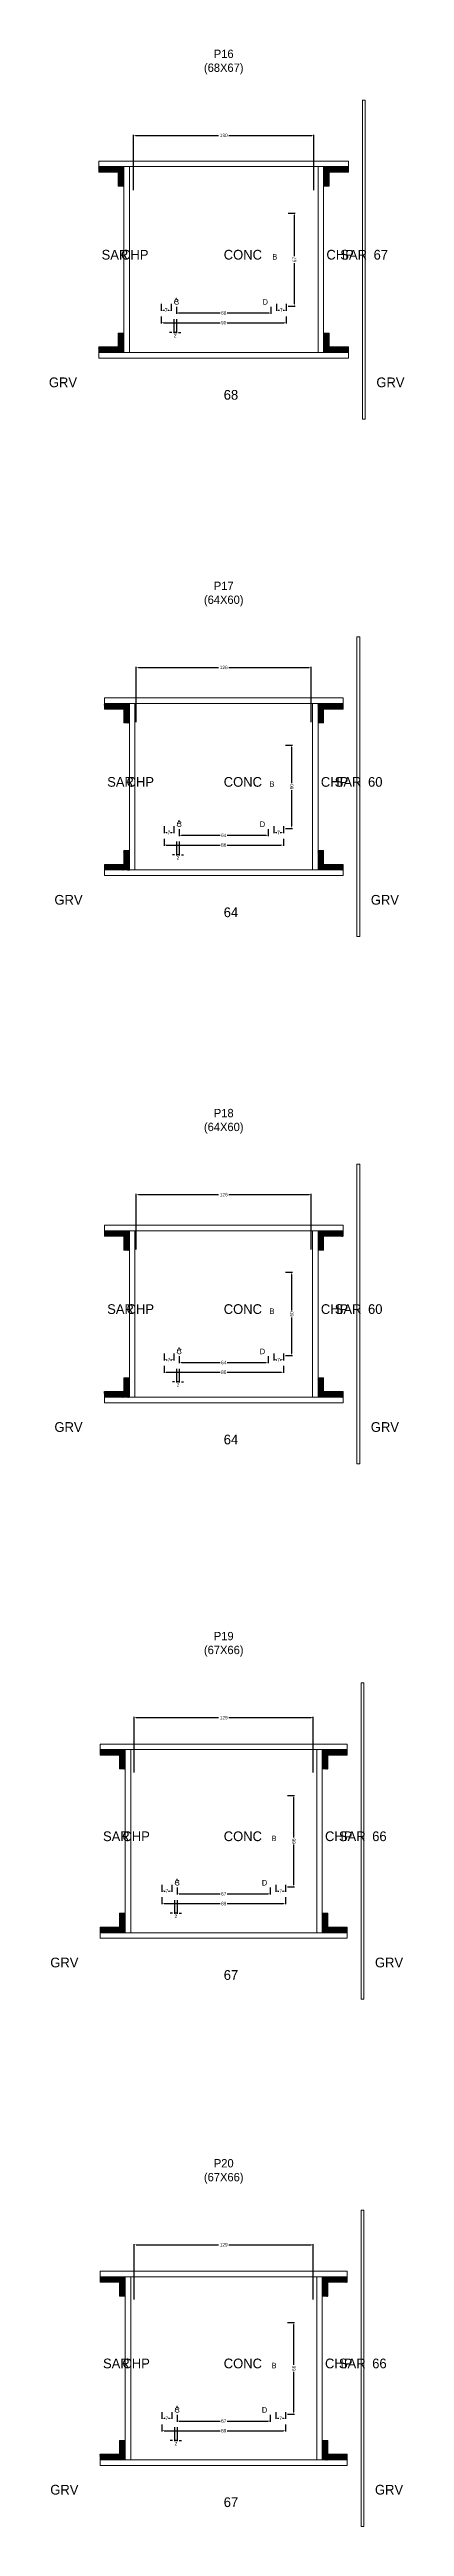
# Model space of a CAD drawing. Header units: centimetres. Extents: x -13000 to 4121, y -7606 to 8720.
# Drawn here: x -126 to 130, y -7194 to -5409 of the extents above; entities that cross this region are included whole.
import ezdxf

# ---------------------------------------------------------------- set-up
doc = ezdxf.new("R2010")
doc.units = ezdxf.units.CM
for name, color, linetype in [('COTA', 241, 'Continuous'), ('Hachura', 251, 'Continuous'), ('NOMENCLATURA', 7, 'Continuous'), ('SARRAFO', 251, 'Continuous'), ('Texto Seção', 7, 'Continuous')]:
    doc.layers.add(name, color=color, linetype=linetype)
doc.dimstyles.new('cotax2', dxfattribs={"dimtxt": 2.5, "dimasz": 1.5, "dimexe": 0.5, "dimexo": 0.5, "dimgap": 0.5, "dimtad": 1, "dimcen": 2.5, "dimazin": 3, "dimtfac": 1, "dimtmove": 0, "dimatfit": 3})

# ---------------------------------------------------------------- blocks, each defined once
blk = doc.blocks.new('_CLOSEDFILLED')
at = {"color": 0, "linetype": 'BYBLOCK'}
blk.add_solid([(-1, 0.2), (0, 0), (-1, -0.2)], dxfattribs=at)
blk = doc.blocks.new('*D404')
for p, q in [((-45, -5601), (-45, -5606)), ((-43.5, -5605.5), (-2.5, -5605.5)), ((2.5, -5605.5), (43.5, -5605.5)), ((45, -5601), (45, -5606))]:
    blk.add_line(p, q)
at = {"layer": 'Defpoints'}
for p in [(-45, -5600.5), (-45, -5605.5), (45, -5600.5)]:
    blk.add_point(p, dxfattribs=at)
at = {"layer": 'COTA', "xscale": 1.5, "yscale": 1.5, "rotation": 180}
blk.add_blockref('_CLOSEDFILLED', (-45, -5605.5), dxfattribs=at)
at = {"layer": 'COTA', "xscale": 1.5, "yscale": 1.5}
blk.add_blockref('_CLOSEDFILLED', (45, -5605.5), dxfattribs=at)
at = {"layer": 'COTA', "insert": (0, -5605.5), "char_height": 2.5, "attachment_point": 5}
blk.add_mtext('90', dxfattribs=at)
blk = doc.blocks.new('*D405')
for p, q in [((-34, -5594), (-34, -5599)), ((-32.5, -5598.5), (-2.5, -5598.5)), ((2.5, -5598.5), (32.5, -5598.5)), ((34, -5594), (34, -5599))]:
    blk.add_line(p, q)
at = {"layer": 'Defpoints'}
for p in [(-34, -5593.5), (-34, -5598.5), (34, -5593.5)]:
    blk.add_point(p, dxfattribs=at)
at = {"layer": 'COTA', "xscale": 1.5, "yscale": 1.5, "rotation": 180}
blk.add_blockref('_CLOSEDFILLED', (-34, -5598.5), dxfattribs=at)
at = {"layer": 'COTA', "xscale": 1.5, "yscale": 1.5}
blk.add_blockref('_CLOSEDFILLED', (34, -5598.5), dxfattribs=at)
at = {"layer": 'COTA', "insert": (0, -5598.5), "char_height": 2.5, "attachment_point": 5}
blk.add_mtext('68', dxfattribs=at)
blk = doc.blocks.new('*D406')
for p, q in [((46.5, -5526.5), (51.5, -5526.5)), ((51, -5557.5), (51, -5528)), ((51, -5592), (51, -5562.5)), ((46.5, -5593.5), (51.5, -5593.5))]:
    blk.add_line(p, q)
at = {"layer": 'Defpoints'}
for p in [(46, -5526.5), (46, -5593.5), (51, -5593.5)]:
    blk.add_point(p, dxfattribs=at)
at = {"layer": 'COTA', "xscale": 1.5, "yscale": 1.5}
for p, rotation in [((51, -5526.5), 90), ((51, -5593.5), 270)]:
    blk.add_blockref('_CLOSEDFILLED', p, dxfattribs=dict(at, rotation=rotation))
at = {"layer": 'COTA', "insert": (51, -5560), "char_height": 2.5, "attachment_point": 5, "rotation": 90}
blk.add_mtext('67', dxfattribs=at)
blk = doc.blocks.new('*D407')
for p, q in [((-45, -5592), (-45, -5597)), ((-43.5, -5596.5), (-42.75, -5596.5)), ((-40.25, -5596.5), (-39.5, -5596.5)), ((-38, -5592), (-38, -5597))]:
    blk.add_line(p, q)
at = {"layer": 'Defpoints'}
for p in [(-45, -5591.5), (-45, -5596.5), (-38, -5591.5)]:
    blk.add_point(p, dxfattribs=at)
at = {"layer": 'COTA', "xscale": 1.5, "yscale": 1.5, "rotation": 180}
blk.add_blockref('_CLOSEDFILLED', (-45, -5596.5), dxfattribs=at)
at = {"layer": 'COTA', "xscale": 1.5, "yscale": 1.5}
blk.add_blockref('_CLOSEDFILLED', (-38, -5596.5), dxfattribs=at)
at = {"layer": 'COTA', "insert": (-41.5, -5596.5), "char_height": 2.5, "attachment_point": 5}
blk.add_mtext('7', dxfattribs=at)
blk = doc.blocks.new('*D408')
for p, q in [((38, -5592), (38, -5597)), ((39.5, -5596.5), (40.25, -5596.5)), ((42.75, -5596.5), (43.5, -5596.5)), ((45, -5592), (45, -5597))]:
    blk.add_line(p, q)
at = {"layer": 'Defpoints'}
for p in [(38, -5591.5), (38, -5596.5), (45, -5591.5)]:
    blk.add_point(p, dxfattribs=at)
at = {"layer": 'COTA', "xscale": 1.5, "yscale": 1.5, "rotation": 180}
blk.add_blockref('_CLOSEDFILLED', (38, -5596.5), dxfattribs=at)
at = {"layer": 'COTA', "xscale": 1.5, "yscale": 1.5}
blk.add_blockref('_CLOSEDFILLED', (45, -5596.5), dxfattribs=at)
at = {"layer": 'COTA', "insert": (41.5, -5596.5), "char_height": 2.5, "attachment_point": 5}
blk.add_mtext('7', dxfattribs=at)
blk = doc.blocks.new('*D409')
for p, q in [((-65, -5510), (-65, -5470)), ((-63.5, -5470.5), (-3.75, -5470.5)), ((3.75, -5470.5), (63.5, -5470.5)), ((65, -5510), (65, -5470))]:
    blk.add_line(p, q)
at = {"layer": 'Defpoints'}
for p in [(-65, -5470.5), (-65, -5510.5), (65, -5510.5)]:
    blk.add_point(p, dxfattribs=at)
at = {"layer": 'COTA', "xscale": 1.5, "yscale": 1.5, "rotation": 180}
blk.add_blockref('_CLOSEDFILLED', (-65, -5470.5), dxfattribs=at)
at = {"layer": 'COTA', "xscale": 1.5, "yscale": 1.5}
blk.add_blockref('_CLOSEDFILLED', (65, -5470.5), dxfattribs=at)
at = {"layer": 'COTA', "insert": (0, -5470.5), "char_height": 2.5, "attachment_point": 5}
blk.add_mtext('130', dxfattribs=at)
blk = doc.blocks.new('*D430')
for p, q in [((-43, -5977.5), (-43, -5982.5)), ((43, -5977.5), (43, -5982.5)), ((-41.5, -5982), (-2.5, -5982)), ((2.5, -5982), (41.5, -5982))]:
    blk.add_line(p, q)
at = {"layer": 'Defpoints'}
for p in [(-43, -5977), (43, -5977), (-43, -5982)]:
    blk.add_point(p, dxfattribs=at)
at = {"layer": 'COTA', "xscale": 1.5, "yscale": 1.5, "rotation": 180}
blk.add_blockref('_CLOSEDFILLED', (-43, -5982), dxfattribs=at)
at = {"layer": 'COTA', "xscale": 1.5, "yscale": 1.5}
blk.add_blockref('_CLOSEDFILLED', (43, -5982), dxfattribs=at)
at = {"layer": 'COTA', "insert": (0, -5982), "char_height": 2.5, "attachment_point": 5}
blk.add_mtext('86', dxfattribs=at)
blk = doc.blocks.new('*D431')
for p, q in [((-32, -5970.5), (-32, -5975.5)), ((-30.5, -5975), (-2.5, -5975)), ((2.5, -5975), (30.5, -5975)), ((32, -5970.5), (32, -5975.5))]:
    blk.add_line(p, q)
at = {"layer": 'Defpoints'}
for p in [(-32, -5970), (-32, -5975), (32, -5970)]:
    blk.add_point(p, dxfattribs=at)
at = {"layer": 'COTA', "xscale": 1.5, "yscale": 1.5, "rotation": 180}
blk.add_blockref('_CLOSEDFILLED', (-32, -5975), dxfattribs=at)
at = {"layer": 'COTA', "xscale": 1.5, "yscale": 1.5}
blk.add_blockref('_CLOSEDFILLED', (32, -5975), dxfattribs=at)
at = {"layer": 'COTA', "insert": (0, -5975), "char_height": 2.5, "attachment_point": 5}
blk.add_mtext('64', dxfattribs=at)
blk = doc.blocks.new('*D432')
for p, q in [((44.5, -5910), (49.5, -5910)), ((49, -5937.5), (49, -5911.5)), ((49, -5968.5), (49, -5942.5)), ((44.5, -5970), (49.5, -5970))]:
    blk.add_line(p, q)
at = {"layer": 'Defpoints'}
for p in [(44, -5910), (44, -5970), (49, -5970)]:
    blk.add_point(p, dxfattribs=at)
at = {"layer": 'COTA', "xscale": 1.5, "yscale": 1.5}
for p, rotation in [((49, -5910), 90), ((49, -5970), 270)]:
    blk.add_blockref('_CLOSEDFILLED', p, dxfattribs=dict(at, rotation=rotation))
at = {"layer": 'COTA', "insert": (49, -5940), "char_height": 2.5, "attachment_point": 5, "rotation": 90}
blk.add_mtext('60', dxfattribs=at)
blk = doc.blocks.new('*D433')
for p, q in [((-43, -5968.5), (-43, -5973.5)), ((-41.5, -5973), (-40.75, -5973)), ((-38.25, -5973), (-37.5, -5973)), ((-36, -5968.5), (-36, -5973.5))]:
    blk.add_line(p, q)
at = {"layer": 'Defpoints'}
for p in [(-43, -5968), (-43, -5973), (-36, -5968)]:
    blk.add_point(p, dxfattribs=at)
at = {"layer": 'COTA', "xscale": 1.5, "yscale": 1.5, "rotation": 180}
blk.add_blockref('_CLOSEDFILLED', (-43, -5973), dxfattribs=at)
at = {"layer": 'COTA', "xscale": 1.5, "yscale": 1.5}
blk.add_blockref('_CLOSEDFILLED', (-36, -5973), dxfattribs=at)
at = {"layer": 'COTA', "insert": (-39.5, -5973), "char_height": 2.5, "attachment_point": 5}
blk.add_mtext('7', dxfattribs=at)
blk = doc.blocks.new('*D434')
for p, q in [((36, -5968.5), (36, -5973.5)), ((37.5, -5973), (38.25, -5973)), ((40.75, -5973), (41.5, -5973)), ((43, -5968.5), (43, -5973.5))]:
    blk.add_line(p, q)
at = {"layer": 'Defpoints'}
for p in [(36, -5968), (36, -5973), (43, -5968)]:
    blk.add_point(p, dxfattribs=at)
at = {"layer": 'COTA', "xscale": 1.5, "yscale": 1.5, "rotation": 180}
blk.add_blockref('_CLOSEDFILLED', (36, -5973), dxfattribs=at)
at = {"layer": 'COTA', "xscale": 1.5, "yscale": 1.5}
blk.add_blockref('_CLOSEDFILLED', (43, -5973), dxfattribs=at)
at = {"layer": 'COTA', "insert": (39.5, -5973), "char_height": 2.5, "attachment_point": 5}
blk.add_mtext('7', dxfattribs=at)
blk = doc.blocks.new('*D435')
for p, q in [((-63, -5893.5), (-63, -5853.5)), ((-61.5, -5854), (-3.75, -5854)), ((3.75, -5854), (61.5, -5854)), ((63, -5893.5), (63, -5853.5))]:
    blk.add_line(p, q)
at = {"layer": 'Defpoints'}
for p in [(-63, -5854), (-63, -5894), (63, -5894)]:
    blk.add_point(p, dxfattribs=at)
at = {"layer": 'COTA', "xscale": 1.5, "yscale": 1.5, "rotation": 180}
blk.add_blockref('_CLOSEDFILLED', (-63, -5854), dxfattribs=at)
at = {"layer": 'COTA', "xscale": 1.5, "yscale": 1.5}
blk.add_blockref('_CLOSEDFILLED', (63, -5854), dxfattribs=at)
at = {"layer": 'COTA', "insert": (0, -5854), "char_height": 2.5, "attachment_point": 5}
blk.add_mtext('126', dxfattribs=at)
blk = doc.blocks.new('*D456')
for p, q in [((-43, -6357.5), (-43, -6362.5)), ((-41.5, -6362), (-2.5, -6362)), ((2.5, -6362), (41.5, -6362)), ((43, -6357.5), (43, -6362.5))]:
    blk.add_line(p, q)
at = {"layer": 'Defpoints'}
for p in [(-43, -6357), (-43, -6362), (43, -6357)]:
    blk.add_point(p, dxfattribs=at)
at = {"layer": 'COTA', "xscale": 1.5, "yscale": 1.5, "rotation": 180}
blk.add_blockref('_CLOSEDFILLED', (-43, -6362), dxfattribs=at)
at = {"layer": 'COTA', "xscale": 1.5, "yscale": 1.5}
blk.add_blockref('_CLOSEDFILLED', (43, -6362), dxfattribs=at)
at = {"layer": 'COTA', "insert": (0, -6362), "char_height": 2.5, "attachment_point": 5}
blk.add_mtext('86', dxfattribs=at)
blk = doc.blocks.new('*D457')
for p, q in [((-32, -6350.5), (-32, -6355.5)), ((-30.5, -6355), (-2.5, -6355)), ((2.5, -6355), (30.5, -6355)), ((32, -6350.5), (32, -6355.5))]:
    blk.add_line(p, q)
at = {"layer": 'Defpoints'}
for p in [(-32, -6350), (-32, -6355), (32, -6350)]:
    blk.add_point(p, dxfattribs=at)
at = {"layer": 'COTA', "xscale": 1.5, "yscale": 1.5, "rotation": 180}
blk.add_blockref('_CLOSEDFILLED', (-32, -6355), dxfattribs=at)
at = {"layer": 'COTA', "xscale": 1.5, "yscale": 1.5}
blk.add_blockref('_CLOSEDFILLED', (32, -6355), dxfattribs=at)
at = {"layer": 'COTA', "insert": (0, -6355), "char_height": 2.5, "attachment_point": 5}
blk.add_mtext('64', dxfattribs=at)
blk = doc.blocks.new('*D458')
for p, q in [((44.5, -6290), (49.5, -6290)), ((49, -6317.5), (49, -6291.5)), ((49, -6348.5), (49, -6322.5)), ((44.5, -6350), (49.5, -6350))]:
    blk.add_line(p, q)
at = {"layer": 'Defpoints'}
for p in [(44, -6290), (44, -6350), (49, -6350)]:
    blk.add_point(p, dxfattribs=at)
at = {"layer": 'COTA', "xscale": 1.5, "yscale": 1.5}
for p, rotation in [((49, -6290), 90), ((49, -6350), 270)]:
    blk.add_blockref('_CLOSEDFILLED', p, dxfattribs=dict(at, rotation=rotation))
at = {"layer": 'COTA', "insert": (49, -6320), "char_height": 2.5, "attachment_point": 5, "rotation": 90}
blk.add_mtext('60', dxfattribs=at)
blk = doc.blocks.new('*D459')
for p, q in [((-43, -6348.5), (-43, -6353.5)), ((-41.5, -6353), (-40.75, -6353)), ((-38.25, -6353), (-37.5, -6353)), ((-36, -6348.5), (-36, -6353.5))]:
    blk.add_line(p, q)
at = {"layer": 'Defpoints'}
for p in [(-43, -6348), (-43, -6353), (-36, -6348)]:
    blk.add_point(p, dxfattribs=at)
at = {"layer": 'COTA', "xscale": 1.5, "yscale": 1.5, "rotation": 180}
blk.add_blockref('_CLOSEDFILLED', (-43, -6353), dxfattribs=at)
at = {"layer": 'COTA', "xscale": 1.5, "yscale": 1.5}
blk.add_blockref('_CLOSEDFILLED', (-36, -6353), dxfattribs=at)
at = {"layer": 'COTA', "insert": (-39.5, -6353), "char_height": 2.5, "attachment_point": 5}
blk.add_mtext('7', dxfattribs=at)
blk = doc.blocks.new('*D460')
for p, q in [((36, -6348.5), (36, -6353.5)), ((37.5, -6353), (38.25, -6353)), ((40.75, -6353), (41.5, -6353)), ((43, -6348.5), (43, -6353.5))]:
    blk.add_line(p, q)
at = {"layer": 'Defpoints'}
for p in [(36, -6348), (36, -6353), (43, -6348)]:
    blk.add_point(p, dxfattribs=at)
at = {"layer": 'COTA', "xscale": 1.5, "yscale": 1.5, "rotation": 180}
blk.add_blockref('_CLOSEDFILLED', (36, -6353), dxfattribs=at)
at = {"layer": 'COTA', "xscale": 1.5, "yscale": 1.5}
blk.add_blockref('_CLOSEDFILLED', (43, -6353), dxfattribs=at)
at = {"layer": 'COTA', "insert": (39.5, -6353), "char_height": 2.5, "attachment_point": 5}
blk.add_mtext('7', dxfattribs=at)
blk = doc.blocks.new('*D461')
for p, q in [((-63, -6273.5), (-63, -6233.5)), ((-61.5, -6234), (-3.75, -6234)), ((3.75, -6234), (61.5, -6234)), ((63, -6273.5), (63, -6233.5))]:
    blk.add_line(p, q)
at = {"layer": 'Defpoints'}
for p in [(-63, -6234), (-63, -6274), (63, -6274)]:
    blk.add_point(p, dxfattribs=at)
at = {"layer": 'COTA', "xscale": 1.5, "yscale": 1.5, "rotation": 180}
blk.add_blockref('_CLOSEDFILLED', (-63, -6234), dxfattribs=at)
at = {"layer": 'COTA', "xscale": 1.5, "yscale": 1.5}
blk.add_blockref('_CLOSEDFILLED', (63, -6234), dxfattribs=at)
at = {"layer": 'COTA', "insert": (0, -6234), "char_height": 2.5, "attachment_point": 5}
blk.add_mtext('126', dxfattribs=at)
blk = doc.blocks.new('*D482')
for p, q in [((-44.5, -6740.5), (-44.5, -6745.5)), ((-43, -6745), (-2.5, -6745)), ((2.5, -6745), (43, -6745)), ((44.5, -6740.5), (44.5, -6745.5))]:
    blk.add_line(p, q)
at = {"layer": 'Defpoints'}
for p in [(-44.5, -6740), (-44.5, -6745), (44.5, -6740)]:
    blk.add_point(p, dxfattribs=at)
at = {"layer": 'COTA', "xscale": 1.5, "yscale": 1.5, "rotation": 180}
blk.add_blockref('_CLOSEDFILLED', (-44.5, -6745), dxfattribs=at)
at = {"layer": 'COTA', "xscale": 1.5, "yscale": 1.5}
blk.add_blockref('_CLOSEDFILLED', (44.5, -6745), dxfattribs=at)
at = {"layer": 'COTA', "insert": (0, -6745), "char_height": 2.5, "attachment_point": 5}
blk.add_mtext('89', dxfattribs=at)
blk = doc.blocks.new('*D483')
for p, q in [((-33.5, -6733.5), (-33.5, -6738.5)), ((-32, -6738), (-2.5, -6738)), ((2.5, -6738), (32, -6738)), ((33.5, -6733.5), (33.5, -6738.5))]:
    blk.add_line(p, q)
at = {"layer": 'Defpoints'}
for p in [(-33.5, -6733), (-33.5, -6738), (33.5, -6733)]:
    blk.add_point(p, dxfattribs=at)
at = {"layer": 'COTA', "xscale": 1.5, "yscale": 1.5, "rotation": 180}
blk.add_blockref('_CLOSEDFILLED', (-33.5, -6738), dxfattribs=at)
at = {"layer": 'COTA', "xscale": 1.5, "yscale": 1.5}
blk.add_blockref('_CLOSEDFILLED', (33.5, -6738), dxfattribs=at)
at = {"layer": 'COTA', "insert": (0, -6738), "char_height": 2.5, "attachment_point": 5}
blk.add_mtext('67', dxfattribs=at)
blk = doc.blocks.new('*D484')
for p, q in [((46, -6667), (51, -6667)), ((50.5, -6697.5), (50.5, -6668.5)), ((50.5, -6731.5), (50.5, -6702.5)), ((46, -6733), (51, -6733))]:
    blk.add_line(p, q)
at = {"layer": 'Defpoints'}
for p in [(45.5, -6667), (45.5, -6733), (50.5, -6733)]:
    blk.add_point(p, dxfattribs=at)
at = {"layer": 'COTA', "xscale": 1.5, "yscale": 1.5}
for p, rotation in [((50.5, -6667), 90), ((50.5, -6733), 270)]:
    blk.add_blockref('_CLOSEDFILLED', p, dxfattribs=dict(at, rotation=rotation))
at = {"layer": 'COTA', "insert": (50.5, -6700), "char_height": 2.5, "attachment_point": 5, "rotation": 90}
blk.add_mtext('66', dxfattribs=at)
blk = doc.blocks.new('*D485')
for p, q in [((-44.5, -6731.5), (-44.5, -6736.5)), ((-43, -6736), (-42.25, -6736)), ((-39.75, -6736), (-39, -6736)), ((-37.5, -6731.5), (-37.5, -6736.5))]:
    blk.add_line(p, q)
at = {"layer": 'Defpoints'}
for p in [(-44.5, -6731), (-44.5, -6736), (-37.5, -6731)]:
    blk.add_point(p, dxfattribs=at)
at = {"layer": 'COTA', "xscale": 1.5, "yscale": 1.5, "rotation": 180}
blk.add_blockref('_CLOSEDFILLED', (-44.5, -6736), dxfattribs=at)
at = {"layer": 'COTA', "xscale": 1.5, "yscale": 1.5}
blk.add_blockref('_CLOSEDFILLED', (-37.5, -6736), dxfattribs=at)
at = {"layer": 'COTA', "insert": (-41, -6736), "char_height": 2.5, "attachment_point": 5}
blk.add_mtext('7', dxfattribs=at)
blk = doc.blocks.new('*D486')
for p, q in [((37.5, -6731.5), (37.5, -6736.5)), ((39, -6736), (39.75, -6736)), ((42.25, -6736), (43, -6736)), ((44.5, -6731.5), (44.5, -6736.5))]:
    blk.add_line(p, q)
at = {"layer": 'Defpoints'}
for p in [(37.5, -6731), (37.5, -6736), (44.5, -6731)]:
    blk.add_point(p, dxfattribs=at)
at = {"layer": 'COTA', "xscale": 1.5, "yscale": 1.5, "rotation": 180}
blk.add_blockref('_CLOSEDFILLED', (37.5, -6736), dxfattribs=at)
at = {"layer": 'COTA', "xscale": 1.5, "yscale": 1.5}
blk.add_blockref('_CLOSEDFILLED', (44.5, -6736), dxfattribs=at)
at = {"layer": 'COTA', "insert": (41, -6736), "char_height": 2.5, "attachment_point": 5}
blk.add_mtext('7', dxfattribs=at)
blk = doc.blocks.new('*D487')
for p, q in [((-64.5, -6650.5), (-64.5, -6610.5)), ((-63, -6611), (-3.75, -6611)), ((3.75, -6611), (63, -6611)), ((64.5, -6650.5), (64.5, -6610.5))]:
    blk.add_line(p, q)
at = {"layer": 'Defpoints'}
for p in [(-64.5, -6611), (-64.5, -6651), (64.5, -6651)]:
    blk.add_point(p, dxfattribs=at)
at = {"layer": 'COTA', "xscale": 1.5, "yscale": 1.5, "rotation": 180}
blk.add_blockref('_CLOSEDFILLED', (-64.5, -6611), dxfattribs=at)
at = {"layer": 'COTA', "xscale": 1.5, "yscale": 1.5}
blk.add_blockref('_CLOSEDFILLED', (64.5, -6611), dxfattribs=at)
at = {"layer": 'COTA', "insert": (0, -6611), "char_height": 2.5, "attachment_point": 5}
blk.add_mtext('129', dxfattribs=at)
blk = doc.blocks.new('*D508')
for p, q in [((-44.5, -7120.5), (-44.5, -7125.5)), ((44.5, -7120.5), (44.5, -7125.5)), ((-43, -7125), (-2.5, -7125)), ((2.5, -7125), (43, -7125))]:
    blk.add_line(p, q)
at = {"layer": 'Defpoints'}
for p in [(-44.5, -7120), (44.5, -7120), (-44.5, -7125)]:
    blk.add_point(p, dxfattribs=at)
at = {"layer": 'COTA', "xscale": 1.5, "yscale": 1.5, "rotation": 180}
blk.add_blockref('_CLOSEDFILLED', (-44.5, -7125), dxfattribs=at)
at = {"layer": 'COTA', "xscale": 1.5, "yscale": 1.5}
blk.add_blockref('_CLOSEDFILLED', (44.5, -7125), dxfattribs=at)
at = {"layer": 'COTA', "insert": (0, -7125), "char_height": 2.5, "attachment_point": 5}
blk.add_mtext('89', dxfattribs=at)
blk = doc.blocks.new('*D509')
for p, q in [((-33.5, -7113.5), (-33.5, -7118.5)), ((-32, -7118), (-2.5, -7118)), ((2.5, -7118), (32, -7118)), ((33.5, -7113.5), (33.5, -7118.5))]:
    blk.add_line(p, q)
at = {"layer": 'Defpoints'}
for p in [(-33.5, -7113), (-33.5, -7118), (33.5, -7113)]:
    blk.add_point(p, dxfattribs=at)
at = {"layer": 'COTA', "xscale": 1.5, "yscale": 1.5, "rotation": 180}
blk.add_blockref('_CLOSEDFILLED', (-33.5, -7118), dxfattribs=at)
at = {"layer": 'COTA', "xscale": 1.5, "yscale": 1.5}
blk.add_blockref('_CLOSEDFILLED', (33.5, -7118), dxfattribs=at)
at = {"layer": 'COTA', "insert": (0, -7118), "char_height": 2.5, "attachment_point": 5}
blk.add_mtext('67', dxfattribs=at)
blk = doc.blocks.new('*D510')
for p, q in [((46, -7047), (51, -7047)), ((50.5, -7077.5), (50.5, -7048.5)), ((50.5, -7111.5), (50.5, -7082.5)), ((46, -7113), (51, -7113))]:
    blk.add_line(p, q)
at = {"layer": 'Defpoints'}
for p in [(45.5, -7047), (45.5, -7113), (50.5, -7113)]:
    blk.add_point(p, dxfattribs=at)
at = {"layer": 'COTA', "xscale": 1.5, "yscale": 1.5}
for p, rotation in [((50.5, -7047), 90), ((50.5, -7113), 270)]:
    blk.add_blockref('_CLOSEDFILLED', p, dxfattribs=dict(at, rotation=rotation))
at = {"layer": 'COTA', "insert": (50.5, -7080), "char_height": 2.5, "attachment_point": 5, "rotation": 90}
blk.add_mtext('66', dxfattribs=at)
blk = doc.blocks.new('*D511')
for p, q in [((-44.5, -7111.5), (-44.5, -7116.5)), ((-43, -7116), (-42.25, -7116)), ((-39.75, -7116), (-39, -7116)), ((-37.5, -7111.5), (-37.5, -7116.5))]:
    blk.add_line(p, q)
at = {"layer": 'Defpoints'}
for p in [(-44.5, -7111), (-44.5, -7116), (-37.5, -7111)]:
    blk.add_point(p, dxfattribs=at)
at = {"layer": 'COTA', "xscale": 1.5, "yscale": 1.5, "rotation": 180}
blk.add_blockref('_CLOSEDFILLED', (-44.5, -7116), dxfattribs=at)
at = {"layer": 'COTA', "xscale": 1.5, "yscale": 1.5}
blk.add_blockref('_CLOSEDFILLED', (-37.5, -7116), dxfattribs=at)
at = {"layer": 'COTA', "insert": (-41, -7116), "char_height": 2.5, "attachment_point": 5}
blk.add_mtext('7', dxfattribs=at)
blk = doc.blocks.new('*D512')
for p, q in [((37.5, -7111.5), (37.5, -7116.5)), ((39, -7116), (39.75, -7116)), ((42.25, -7116), (43, -7116)), ((44.5, -7111.5), (44.5, -7116.5))]:
    blk.add_line(p, q)
at = {"layer": 'Defpoints'}
for p in [(37.5, -7111), (37.5, -7116), (44.5, -7111)]:
    blk.add_point(p, dxfattribs=at)
at = {"layer": 'COTA', "xscale": 1.5, "yscale": 1.5, "rotation": 180}
blk.add_blockref('_CLOSEDFILLED', (37.5, -7116), dxfattribs=at)
at = {"layer": 'COTA', "xscale": 1.5, "yscale": 1.5}
blk.add_blockref('_CLOSEDFILLED', (44.5, -7116), dxfattribs=at)
at = {"layer": 'COTA', "insert": (41, -7116), "char_height": 2.5, "attachment_point": 5}
blk.add_mtext('7', dxfattribs=at)
blk = doc.blocks.new('*D513')
for p, q in [((-64.5, -7030.5), (-64.5, -6990.5)), ((-63, -6991), (-3.75, -6991)), ((3.75, -6991), (63, -6991)), ((64.5, -7030.5), (64.5, -6990.5))]:
    blk.add_line(p, q)
at = {"layer": 'Defpoints'}
for p in [(-64.5, -6991), (-64.5, -7031), (64.5, -7031)]:
    blk.add_point(p, dxfattribs=at)
at = {"layer": 'COTA', "xscale": 1.5, "yscale": 1.5, "rotation": 180}
blk.add_blockref('_CLOSEDFILLED', (-64.5, -6991), dxfattribs=at)
at = {"layer": 'COTA', "xscale": 1.5, "yscale": 1.5}
blk.add_blockref('_CLOSEDFILLED', (64.5, -6991), dxfattribs=at)
at = {"layer": 'COTA', "insert": (0, -6991), "char_height": 2.5, "attachment_point": 5}
blk.add_mtext('129', dxfattribs=at)

msp = doc.modelspace()

# ---------------------------------------------------------------- hatches: boundary and pattern name
at = {"layer": 'SARRAFO'}
h = msp.add_hatch(dxfattribs=at)
h.set_pattern_fill('SOLID', scale=2)
h.paths.add_polyline_path([(-90, -5497), (-76, -5497), (-76, -5493), (-90, -5493)])
h = msp.add_hatch(dxfattribs=at)
h.set_pattern_fill('SOLID', scale=2)
h.paths.add_polyline_path([(-76, -5507), (-72, -5507), (-72, -5493), (-76, -5493)])
h = msp.add_hatch(dxfattribs=at)
h.set_pattern_fill('SOLID', scale=2)
h.paths.add_polyline_path([(72, -5507), (76, -5507), (76, -5493), (72, -5493)])
h = msp.add_hatch(dxfattribs=at)
h.set_pattern_fill('SOLID', scale=2)
h.paths.add_polyline_path([(76, -5497), (90, -5497), (90, -5493), (76, -5493)])
h = msp.add_hatch(dxfattribs=at)
h.set_pattern_fill('SOLID', scale=2)
h.paths.add_polyline_path([(-90, -5627), (-76, -5627), (-76, -5623), (-90, -5623)])
h = msp.add_hatch(dxfattribs=at)
h.set_pattern_fill('SOLID', scale=2)
h.paths.add_polyline_path([(-76, -5627), (-72, -5627), (-72, -5613), (-76, -5613)])
h = msp.add_hatch(dxfattribs=at)
h.set_pattern_fill('SOLID', scale=2)
h.paths.add_polyline_path([(72, -5627), (76, -5627), (76, -5613), (72, -5613)])
h = msp.add_hatch(dxfattribs=at)
h.set_pattern_fill('SOLID', scale=2)
h.paths.add_polyline_path([(76, -5627), (90, -5627), (90, -5623), (76, -5623)])
h = msp.add_hatch(dxfattribs=at)
h.set_pattern_fill('SOLID', scale=2)
h.paths.add_polyline_path([(-86, -5884), (-72, -5884), (-72, -5880), (-86, -5880)])
h = msp.add_hatch(dxfattribs=at)
h.set_pattern_fill('SOLID', scale=2)
h.paths.add_polyline_path([(-72, -5894), (-68, -5894), (-68, -5880), (-72, -5880)])
h = msp.add_hatch(dxfattribs=at)
h.set_pattern_fill('SOLID', scale=2)
h.paths.add_polyline_path([(68, -5894), (72, -5894), (72, -5880), (68, -5880)])
h = msp.add_hatch(dxfattribs=at)
h.set_pattern_fill('SOLID', scale=2)
h.paths.add_polyline_path([(72, -5884), (86, -5884), (86, -5880), (72, -5880)])
h = msp.add_hatch(dxfattribs=at)
h.set_pattern_fill('SOLID', scale=2)
h.paths.add_polyline_path([(-86, -6000), (-72, -6000), (-72, -5996), (-86, -5996)])
h = msp.add_hatch(dxfattribs=at)
h.set_pattern_fill('SOLID', scale=2)
h.paths.add_polyline_path([(-72, -6000), (-68, -6000), (-68, -5986), (-72, -5986)])
h = msp.add_hatch(dxfattribs=at)
h.set_pattern_fill('SOLID', scale=2)
h.paths.add_polyline_path([(68, -6000), (72, -6000), (72, -5986), (68, -5986)])
h = msp.add_hatch(dxfattribs=at)
h.set_pattern_fill('SOLID', scale=2)
h.paths.add_polyline_path([(72, -6000), (86, -6000), (86, -5996), (72, -5996)])
h = msp.add_hatch(dxfattribs=at)
h.set_pattern_fill('SOLID', scale=2)
h.paths.add_polyline_path([(-86, -6264), (-72, -6264), (-72, -6260), (-86, -6260)])
h = msp.add_hatch(dxfattribs=at)
h.set_pattern_fill('SOLID', scale=2)
h.paths.add_polyline_path([(-72, -6274), (-68, -6274), (-68, -6260), (-72, -6260)])
h = msp.add_hatch(dxfattribs=at)
h.set_pattern_fill('SOLID', scale=2)
h.paths.add_polyline_path([(68, -6274), (72, -6274), (72, -6260), (68, -6260)])
h = msp.add_hatch(dxfattribs=at)
h.set_pattern_fill('SOLID', scale=2)
h.paths.add_polyline_path([(72, -6264), (86, -6264), (86, -6260), (72, -6260)])
h = msp.add_hatch(dxfattribs=at)
h.set_pattern_fill('SOLID', scale=2)
h.paths.add_polyline_path([(-72, -6380), (-68, -6380), (-68, -6366), (-72, -6366)])
h = msp.add_hatch(dxfattribs=at)
h.set_pattern_fill('SOLID', scale=2)
h.paths.add_polyline_path([(68, -6380), (72, -6380), (72, -6366), (68, -6366)])
h = msp.add_hatch(dxfattribs=at)
h.set_pattern_fill('SOLID', scale=2)
h.paths.add_polyline_path([(-86, -6380), (-72, -6380), (-72, -6376), (-86, -6376)])
h = msp.add_hatch(dxfattribs=at)
h.set_pattern_fill('SOLID', scale=2)
h.paths.add_polyline_path([(72, -6380), (86, -6380), (86, -6376), (72, -6376)])
h = msp.add_hatch(dxfattribs=at)
h.set_pattern_fill('SOLID', scale=2)
h.paths.add_polyline_path([(-89, -6638), (-75, -6638), (-75, -6634), (-89, -6634)])
h = msp.add_hatch(dxfattribs=at)
h.set_pattern_fill('SOLID', scale=2)
h.paths.add_polyline_path([(-75, -6648), (-71, -6648), (-71, -6634), (-75, -6634)])
h = msp.add_hatch(dxfattribs=at)
h.set_pattern_fill('SOLID', scale=2)
h.paths.add_polyline_path([(71, -6648), (75, -6648), (75, -6634), (71, -6634)])
h = msp.add_hatch(dxfattribs=at)
h.set_pattern_fill('SOLID', scale=2)
h.paths.add_polyline_path([(75, -6638), (89, -6638), (89, -6634), (75, -6634)])
h = msp.add_hatch(dxfattribs=at)
h.set_pattern_fill('SOLID', scale=2)
h.paths.add_polyline_path([(-89, -6766), (-75, -6766), (-75, -6762), (-89, -6762)])
h = msp.add_hatch(dxfattribs=at)
h.set_pattern_fill('SOLID', scale=2)
h.paths.add_polyline_path([(-75, -6766), (-71, -6766), (-71, -6752), (-75, -6752)])
h = msp.add_hatch(dxfattribs=at)
h.set_pattern_fill('SOLID', scale=2)
h.paths.add_polyline_path([(71, -6766), (75, -6766), (75, -6752), (71, -6752)])
h = msp.add_hatch(dxfattribs=at)
h.set_pattern_fill('SOLID', scale=2)
h.paths.add_polyline_path([(75, -6766), (89, -6766), (89, -6762), (75, -6762)])
h = msp.add_hatch(dxfattribs=at)
h.set_pattern_fill('SOLID', scale=2)
h.paths.add_polyline_path([(-89, -7018), (-75, -7018), (-75, -7014), (-89, -7014)])
h = msp.add_hatch(dxfattribs=at)
h.set_pattern_fill('SOLID', scale=2)
h.paths.add_polyline_path([(-75, -7028), (-71, -7028), (-71, -7014), (-75, -7014)])
h = msp.add_hatch(dxfattribs=at)
h.set_pattern_fill('SOLID', scale=2)
h.paths.add_polyline_path([(71, -7028), (75, -7028), (75, -7014), (71, -7014)])
h = msp.add_hatch(dxfattribs=at)
h.set_pattern_fill('SOLID', scale=2)
h.paths.add_polyline_path([(75, -7018), (89, -7018), (89, -7014), (75, -7014)])
h = msp.add_hatch(dxfattribs=at)
h.set_pattern_fill('SOLID', scale=2)
h.paths.add_polyline_path([(-75, -7146), (-71, -7146), (-71, -7132), (-75, -7132)])
h = msp.add_hatch(dxfattribs=at)
h.set_pattern_fill('SOLID', scale=2)
h.paths.add_polyline_path([(71, -7146), (75, -7146), (75, -7132), (71, -7132)])
h = msp.add_hatch(dxfattribs=at)
h.set_pattern_fill('SOLID', scale=2)
h.paths.add_polyline_path([(-89, -7146), (-75, -7146), (-75, -7142), (-89, -7142)])
h = msp.add_hatch(dxfattribs=at)
h.set_pattern_fill('SOLID', scale=2)
h.paths.add_polyline_path([(75, -7146), (89, -7146), (89, -7142), (75, -7142)])

# ---------------------------------------------------------------- linework, layer by layer
at = {"layer": 'Hachura', "lineweight": 13}
for points in [[(100, -5675), (102, -5675), (102, -5445), (100, -5445)], [(96, -6048), (98, -6048), (98, -5832), (96, -5832)], [(96, -6428), (98, -6428), (98, -6212), (96, -6212)], [(99, -6814), (101, -6814), (101, -6586), (99, -6586)], [(99, -7194), (101, -7194), (101, -6966), (99, -6966)]]:
    msp.add_lwpolyline(points, close=True, dxfattribs=at)
at = {"layer": 'Hachura', "lineweight": 18}
for points in [[(-90, -5493), (90, -5493), (90, -5489), (-90, -5489)], [(-72, -5627), (-68, -5627), (-68, -5493), (-72, -5493)], [(68, -5627), (72, -5627), (72, -5493), (68, -5493)], [(-90, -5631), (90, -5631), (90, -5627), (-90, -5627)], [(-86, -5880), (86, -5880), (86, -5876), (-86, -5876)], [(-68, -6000), (-64, -6000), (-64, -5880), (-68, -5880)], [(64, -6000), (68, -6000), (68, -5880), (64, -5880)], [(-86, -6004), (86, -6004), (86, -6000), (-86, -6000)], [(-86, -6260), (86, -6260), (86, -6256), (-86, -6256)], [(-68, -6380), (-64, -6380), (-64, -6260), (-68, -6260)], [(64, -6380), (68, -6380), (68, -6260), (64, -6260)], [(-86, -6384), (86, -6384), (86, -6380), (-86, -6380)], [(-89, -6634), (89, -6634), (89, -6630), (-89, -6630)], [(-71, -6766), (-67, -6766), (-67, -6634), (-71, -6634)], [(67, -6766), (71, -6766), (71, -6634), (67, -6634)], [(-89, -6770), (89, -6770), (89, -6766), (-89, -6766)], [(-89, -7014), (89, -7014), (89, -7010), (-89, -7010)], [(-71, -7146), (-67, -7146), (-67, -7014), (-71, -7014)], [(67, -7146), (71, -7146), (71, -7014), (67, -7014)], [(-89, -7150), (89, -7150), (89, -7146), (-89, -7146)]]:
    msp.add_lwpolyline(points, close=True, dxfattribs=at)
at = {"layer": 'SARRAFO', "lineweight": 13}
for points in [[(-90, -5497), (-76, -5497), (-76, -5493), (-90, -5493)], [(-76, -5507), (-72, -5507), (-72, -5493), (-76, -5493)], [(72, -5507), (76, -5507), (76, -5493), (72, -5493)], [(76, -5497), (90, -5497), (90, -5493), (76, -5493)], [(-90, -5627), (-76, -5627), (-76, -5623), (-90, -5623)], [(-76, -5627), (-72, -5627), (-72, -5613), (-76, -5613)], [(72, -5627), (76, -5627), (76, -5613), (72, -5613)], [(76, -5627), (90, -5627), (90, -5623), (76, -5623)], [(-86, -5884), (-72, -5884), (-72, -5880), (-86, -5880)], [(-72, -5894), (-68, -5894), (-68, -5880), (-72, -5880)], [(68, -5894), (72, -5894), (72, -5880), (68, -5880)], [(72, -5884), (86, -5884), (86, -5880), (72, -5880)], [(-86, -6000), (-72, -6000), (-72, -5996), (-86, -5996)], [(-72, -6000), (-68, -6000), (-68, -5986), (-72, -5986)], [(68, -6000), (72, -6000), (72, -5986), (68, -5986)], [(72, -6000), (86, -6000), (86, -5996), (72, -5996)], [(-86, -6264), (-72, -6264), (-72, -6260), (-86, -6260)], [(-72, -6274), (-68, -6274), (-68, -6260), (-72, -6260)], [(68, -6274), (72, -6274), (72, -6260), (68, -6260)], [(72, -6264), (86, -6264), (86, -6260), (72, -6260)], [(-72, -6380), (-68, -6380), (-68, -6366), (-72, -6366)], [(68, -6380), (72, -6380), (72, -6366), (68, -6366)], [(-86, -6380), (-72, -6380), (-72, -6376), (-86, -6376)], [(72, -6380), (86, -6380), (86, -6376), (72, -6376)], [(-89, -6638), (-75, -6638), (-75, -6634), (-89, -6634)], [(-75, -6648), (-71, -6648), (-71, -6634), (-75, -6634)], [(71, -6648), (75, -6648), (75, -6634), (71, -6634)], [(75, -6638), (89, -6638), (89, -6634), (75, -6634)], [(-89, -6766), (-75, -6766), (-75, -6762), (-89, -6762)], [(-75, -6766), (-71, -6766), (-71, -6752), (-75, -6752)], [(71, -6766), (75, -6766), (75, -6752), (71, -6752)], [(75, -6766), (89, -6766), (89, -6762), (75, -6762)], [(-89, -7018), (-75, -7018), (-75, -7014), (-89, -7014)], [(-75, -7028), (-71, -7028), (-71, -7014), (-75, -7014)], [(71, -7028), (75, -7028), (75, -7014), (71, -7014)], [(75, -7018), (89, -7018), (89, -7014), (75, -7014)], [(-75, -7146), (-71, -7146), (-71, -7132), (-75, -7132)], [(71, -7146), (75, -7146), (75, -7132), (71, -7132)], [(-89, -7146), (-75, -7146), (-75, -7142), (-89, -7142)], [(75, -7146), (89, -7146), (89, -7142), (75, -7142)]]:
    msp.add_lwpolyline(points, close=True, dxfattribs=at)

# ---------------------------------------------------------------- texts
at = {"layer": 'NOMENCLATURA'}
for s, p in [('B', (35, -5560)), ('A', (-36, -5591.5)), ('C', (-36, -5592.5)), ('D', (28, -5592.5)), ('B', (33, -5940)), ('A', (-34, -5968)), ('C', (-34, -5969)), ('D', (26, -5969)), ('B', (33, -6320)), ('A', (-34, -6348)), ('C', (-34, -6349)), ('D', (26, -6349)), ('B', (34.5, -6700)), ('A', (-35.5, -6731)), ('C', (-35.5, -6732)), ('D', (27.5, -6732)), ('B', (34.5, -7080)), ('A', (-35.5, -7111)), ('C', (-35.5, -7112)), ('D', (27.5, -7112))]:
    msp.add_text(s, height=4, dxfattribs=at).set_placement(p)
at = {"layer": 'NOMENCLATURA', "char_height": 6, "attachment_point": 8}
for s, insert in [('P16\\P(68X67)', (0, -5426.5)), ('P17\\P(64X60)', (0, -5810)), ('P18\\P(64X60)', (0, -6190)), ('P19\\P(67X66)', (0, -6567)), ('P20\\P(67X66)', (0, -6947))]:
    msp.add_mtext(s, dxfattribs=dict(at, insert=insert))
at = {"layer": 'Texto Seção'}
for s, p in [('SAR', (-88, -5560)), ('CHP', (-74, -5560)), ('CONC', (0, -5560)), ('CHP', (74, -5560)), ('SAR', (84, -5560)), ('67', (108, -5560)), ('GRV', (-126, -5652)), ('68', (0, -5661)), ('GRV', (110, -5652)), ('SAR', (-84, -5940)), ('CHP', (-70, -5940)), ('CONC', (0, -5940)), ('CHP', (70, -5940)), ('SAR', (80, -5940)), ('60', (104, -5940)), ('GRV', (-122, -6025)), ('64', (0, -6034)), ('GRV', (106, -6025)), ('SAR', (-84, -6320)), ('CHP', (-70, -6320)), ('CONC', (0, -6320)), ('CHP', (70, -6320)), ('SAR', (80, -6320)), ('60', (104, -6320)), ('GRV', (-122, -6405)), ('64', (0, -6414)), ('GRV', (106, -6405)), ('SAR', (-87, -6700)), ('CHP', (-73, -6700)), ('CONC', (0, -6700)), ('CHP', (73, -6700)), ('SAR', (83, -6700)), ('66', (107, -6700)), ('GRV', (-125, -6791)), ('GRV', (109, -6791)), ('67', (0, -6800)), ('SAR', (-87, -7080)), ('CHP', (-73, -7080)), ('CONC', (0, -7080)), ('CHP', (73, -7080)), ('SAR', (83, -7080)), ('66', (107, -7080)), ('GRV', (-125, -7171)), ('67', (0, -7180)), ('GRV', (109, -7171))]:
    msp.add_text(s, height=7, dxfattribs=at).set_placement(p)

# ---------------------------------------------------------------- dimensions: what is measured, and where the dimension line sits
at = {"layer": 'COTA'}
for base, p1, p2, picture, middle in [((-65, -5470.5), (-65, -5510.5), (65, -5510.5), '*D409', (0, -5470.5)), ((-45, -5596.5), (-45, -5591.5), (-38, -5591.5), '*D407', (-41.5, -5596.5)), ((-45, -5605.5), (-45, -5600.5), (45, -5600.5), '*D404', (0, -5605.5)), ((-34, -5598.5), (-34, -5593.5), (34, -5593.5), '*D405', (0, -5598.5)), ((38, -5596.5), (38, -5591.5), (45, -5591.5), '*D408', (41.5, -5596.5)), ((-63, -5854), (-63, -5894), (63, -5894), '*D435', (0, -5854)), ((-43, -5973), (-43, -5968), (-36, -5968), '*D433', (-39.5, -5973)), ((-43, -5982), (-43, -5977), (43, -5977), '*D430', (0, -5982)), ((-32, -5975), (-32, -5970), (32, -5970), '*D431', (0, -5975)), ((36, -5973), (36, -5968), (43, -5968), '*D434', (39.5, -5973)), ((-63, -6234), (-63, -6274), (63, -6274), '*D461', (0, -6234)), ((-43, -6353), (-43, -6348), (-36, -6348), '*D459', (-39.5, -6353)), ((-32, -6355), (-32, -6350), (32, -6350), '*D457', (0, -6355)), ((36, -6353), (36, -6348), (43, -6348), '*D460', (39.5, -6353)), ((-43, -6362), (-43, -6357), (43, -6357), '*D456', (0, -6362)), ((-64.5, -6611), (-64.5, -6651), (64.5, -6651), '*D487', (0, -6611)), ((-44.5, -6736), (-44.5, -6731), (-37.5, -6731), '*D485', (-41, -6736)), ((-44.5, -6745), (-44.5, -6740), (44.5, -6740), '*D482', (0, -6745)), ((-33.5, -6738), (-33.5, -6733), (33.5, -6733), '*D483', (0, -6738)), ((37.5, -6736), (37.5, -6731), (44.5, -6731), '*D486', (41, -6736)), ((-64.5, -6991), (-64.5, -7031), (64.5, -7031), '*D513', (0, -6991)), ((-44.5, -7116), (-44.5, -7111), (-37.5, -7111), '*D511', (-41, -7116)), ((-44.5, -7125), (-44.5, -7120), (44.5, -7120), '*D508', (0, -7125)), ((-33.5, -7118), (-33.5, -7113), (33.5, -7113), '*D509', (0, -7118)), ((37.5, -7116), (37.5, -7111), (44.5, -7111), '*D512', (41, -7116))]:
    dim = msp.add_linear_dim(base=base, p1=p1, p2=p2, dimstyle='cotax2', dxfattribs=at)
    dim.commit()
    dim.dimension.update_dxf_attribs({"geometry": picture, "text_midpoint": middle})
for base, p1, p2, picture, middle in [((51, -5593.5), (46, -5593.5), (46, -5526.5), '*D406', (51, -5560)), ((49, -5970), (44, -5970), (44, -5910), '*D432', (49, -5940)), ((49, -6350), (44, -6350), (44, -6290), '*D458', (49, -6320)), ((50.5, -6733), (45.5, -6733), (45.5, -6667), '*D484', (50.5, -6700)), ((50.5, -7113), (45.5, -7113), (45.5, -7047), '*D510', (50.5, -7080))]:
    dim = msp.add_linear_dim(base=base, p1=p1, p2=p2, angle=90, dimstyle='cotax2', dxfattribs=at)
    dim.commit()
    dim.dimension.update_dxf_attribs({"geometry": picture, "text_midpoint": middle})
for base, p1, p2 in [((-34, -5612.5), (-34, -5602.5), (-36, -5602.5)), ((-32, -5989), (-32, -5979), (-34, -5979)), ((-32, -6369), (-32, -6359), (-34, -6359)), ((-33.5, -6752), (-33.5, -6742), (-35.5, -6742)), ((-33.5, -7132), (-33.5, -7122), (-35.5, -7122))]:
    msp.add_linear_dim(base=base, p1=p1, p2=p2, dimstyle='cotax2', dxfattribs=at).render()

doc.saveas('drawing.dxf')
